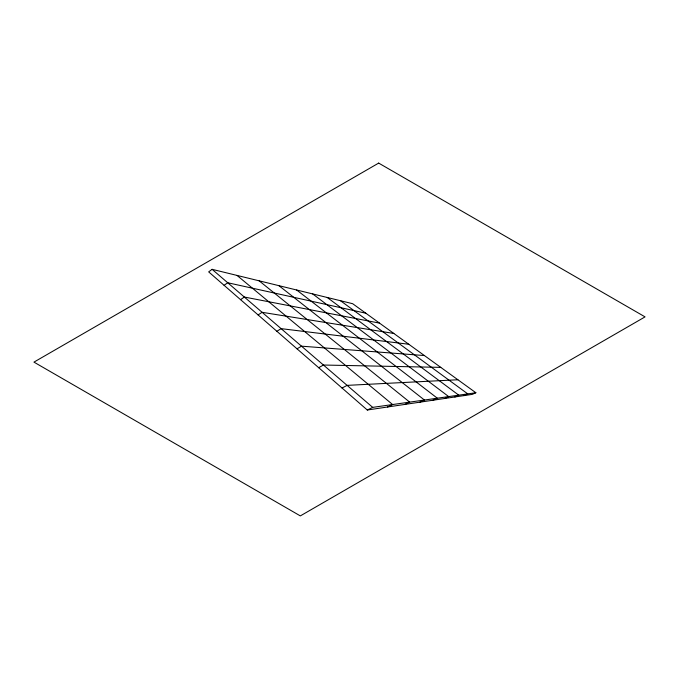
<?xml version="1.0" encoding="UTF-8"?>
<svg xmlns="http://www.w3.org/2000/svg" width="679" height="679" viewBox="0 0 679 679"><rect width="100%" height="100%" fill="white"/><g stroke="black" fill="none" stroke-linecap="round" stroke-linejoin="round"><path stroke-width="1.02" d="M212.094 269.325L208.674 271.889L367.297 410.014L472.304 394.372L475.869 392.742L352.656 303.7L212.094 269.325L372.703 407.366L475.869 392.742M224.104 285.333L227.703 282.744L365.811 313.214M240.544 299.651L244.338 297.037L379.527 323.119M258.105 314.937L262.094 312.306L393.837 333.465M276.888 331.293L281.106 328.644L408.783 344.261M297.029 348.836L301.501 346.171L424.417 355.558M318.689 367.695L323.442 365.03L440.764 367.373M342.038 388.032L347.105 385.366L457.901 379.756M367.297 410.014L372.703 407.366M387.548 407.001L392.64 404.54L237.03 275.428M404.888 404.412L409.692 402.121L259.149 280.834M419.894 402.18L424.443 400.033L278.908 285.664M433.015 400.22L437.327 398.2L296.655 290.009M444.584 398.497L448.683 396.595L312.679 293.931M454.854 396.969L458.758 395.161L327.236 297.487M464.037 395.602L467.772 393.888L340.502 300.729M378.67 163.096L33.95 362.119L300.33 515.904L645.05 316.881L378.67 163.096"/></g></svg>
